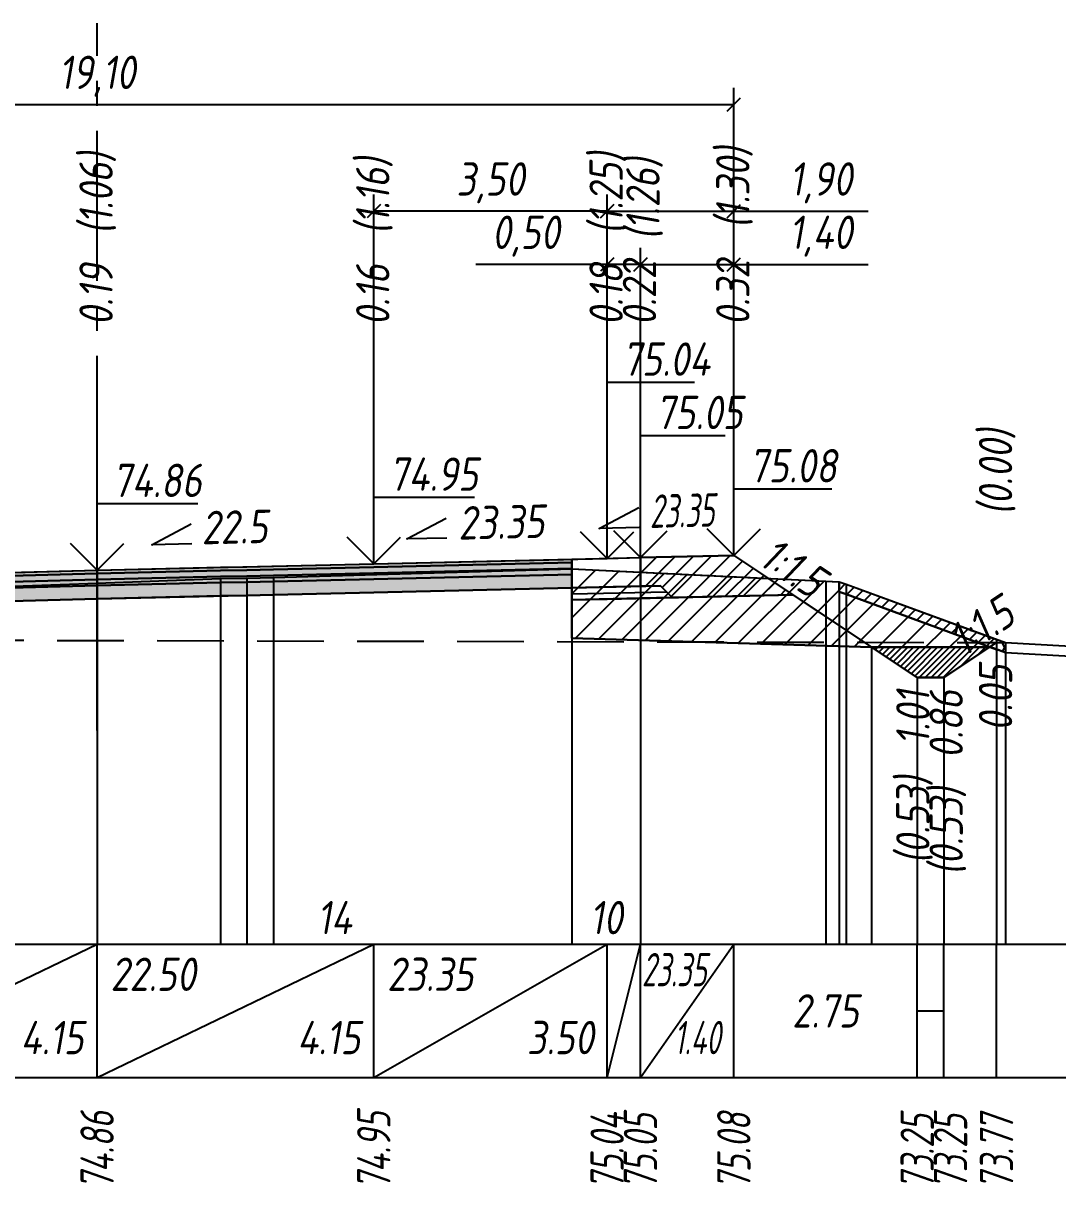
# Model space of a CAD drawing. Extents: x -717 to 1451, y -133302 to 233.
# Drawn here: x 153.6 to 231.1, y -33133.9 to -33046.9 of the extents above; entities that cross this region are included whole.
import ezdxf
from ezdxf.enums import TextEntityAlignment as Align

# ---------------------------------------------------------------- set-up
doc = ezdxf.new("R2010")
doc.units = 0
doc.linetypes.add('осевая2', pattern=[1.125, 0.75, -0.125, 0.125, -0.125])
doc.linetypes.add('штриховая', pattern=[0.75, 0.5, -0.25])
for name, color, linetype in [('Интерполированный поперечник', 2, 'Continuous'), ('Код_514', 1, 'Continuous'), ('Контур_0', 7, 'Continuous'), ('Контур_2521', 7, 'Continuous'), ('Контур_2564', 7, 'Continuous'), ('Контур_2660', 7, 'Continuous'), ('Контур_2665', 7, 'Continuous'), ('Контур_400', 7, 'Continuous'), ('Контур_508', 7, 'Continuous'), ('Контур_512', 7, 'Continuous'), ('Контур_513', 7, 'Continuous'), ('Контур_818', 7, 'Continuous'), ('Красный поперечник', 1, 'Continuous'), ('Объём_2501', 7, 'Continuous'), ('Объём_2564', 7, 'Continuous'), ('Объём_2650', 7, 'Continuous'), ('Объём_2660', 7, 'Continuous'), ('Объём_2661', 7, 'Continuous'), ('Объём_2662', 7, 'Continuous'), ('Объём_2663', 7, 'Continuous'), ('Объём_2664', 7, 'Continuous'), ('Объём_2665', 7, 'Continuous'), ('Объём_2666', 7, 'Continuous'), ('Объём_2667', 7, 'Continuous'), ('Объём_2668', 7, 'Continuous'), ('Объём_2669', 7, 'Continuous'), ('Объём_2675', 7, 'Continuous'), ('Объём_2753', 7, 'Continuous'), ('Ось', 1, 'осевая2'), ('Откосы', 7, 'Continuous'), ('Отметки покрытия', 7, 'Continuous'), ('Рабочие отметки', 7, 'Continuous'), ('Рабочие отметки доп.', 7, 'Continuous'), ('Слои выравнивания', 7, 'Continuous'), ('Таблица', 7, 'Continuous'), ('Уклоны проезжей части', 7, 'Continuous'), ('Черный поперечник', 3, 'Continuous')]:
    doc.layers.add(name, color=color, linetype=linetype)
for name, color, linetype, true_color in [('Контур_2540', 2, 'Continuous', 0xffff00), ('Контур_2560', 2, 'Continuous', 0xffff00), ('Контур_2561', 7, 'Continuous', 0xff8040), ('Контур_2562', 3, 'Continuous', 0x00ff00), ('Контур_2563', 7, 'Continuous', 0xff8000), ('Контур_2570', 7, 'Continuous', 0x80ff00), ('Контур_2725', 7, 'Continuous', 0x323232), ('Контур_2736', 4, 'Continuous', 0x00ffff), ('Контур_2737', 4, 'Continuous', 0x00ffff), ('Контур_2738', 4, 'Continuous', 0x00ffff), ('Контур_2739', 4, 'Continuous', 0x00ffff), ('Контур_2741', 4, 'Continuous', 0x00ffff), ('Контур_2742', 4, 'Continuous', 0x00ffff), ('Контур_2743', 4, 'Continuous', 0x00ffff), ('Контур_2744', 7, 'Continuous', 0xa4ffff), ('Контур_2745', 7, 'Continuous', 0xa4ffff), ('Контур_2747', 4, 'Continuous', 0x00ffff), ('Контур_2748', 4, 'Continuous', 0x00ffff), ('Контур_2749', 4, 'Continuous', 0x00ffff), ('Контур_2750', 4, 'Continuous', 0x00ffff), ('Контур_2751', 4, 'Continuous', 0x00ffff), ('Контур_2752', 4, 'Continuous', 0x00ffff), ('Контур_2760', 7, 'Continuous', 0x323232), ('Контур_2761', 7, 'Continuous', 0x323232), ('Контур_2762', 7, 'Continuous', 0x323232), ('Контур_2763', 7, 'Continuous', 0x323232), ('Контур_402', 7, 'Continuous', 0xff6464), ('Контур_703', 4, 'Continuous', 0x00ffff), ('Контур_705', 4, 'Continuous', 0x00ffff), ('Контур_707', 4, 'Continuous', 0x00ffff), ('Контур_720', 131, 'Continuous', 0xaaffff), ('Объём_2500', 7, 'Continuous', 0xc0c0c0), ('Объём_2520', 7, 'Continuous', 0x80ffff), ('Объём_2540', 2, 'Continuous', 0xffff00), ('Объём_2560', 2, 'Continuous', 0xffff00), ('Объём_2561', 7, 'Continuous', 0xff8040), ('Объём_2562', 3, 'Continuous', 0x00ff00), ('Объём_2563', 7, 'Continuous', 0xff8000), ('Объём_2570', 7, 'Continuous', 0x80ff00), ('Объём_2600', 7, 'Continuous', 0x808000), ('Объём_2620', 2, 'Continuous', 0xffff00), ('Объём_2746', 2, 'Continuous', 0xffff00)]:
    doc.layers.add(name, color=color, linetype=linetype, true_color=true_color)
doc.styles.get("Standard").update_dxf_attribs({"font": 'txt', "height": 2.5})
doc.styles.add('М', font='romand.shx', dxfattribs={"width": 0.8, "oblique": 10, "height": 2.5})
doc.dimstyles.new('ISO-25', dxfattribs={"dimtxt": 2.5, "dimasz": 2.5, "dimexe": 1.25, "dimexo": 0.625, "dimtad": 1, "dimtxsty": 'Standard', "dimcen": 2.5, "dimadec": 0, "dimazin": 0, "dimtfac": 1, "dimtmove": 0, "dimatfit": 3, "dimfxl": 1, "dimarcsym": 0})

# ---------------------------------------------------------------- blocks, each defined once
blk = doc.blocks.new('_Oblique')
at = {"color": 0, "linetype": 'ByBlock', "lineweight": -2}
blk.add_line((-0.5, -0.5), (0.5, 0.5), dxfattribs=at)
blk = doc.blocks.new('*D761')
at = {"color": 0, "lineweight": -2, "transparency": 16777216}
for p, q in [((199.849, -33086.433), (199.849, -33063.742)), ((206.849, -33086.27), (206.849, -33063.742)), ((199.849, -33064.992), (206.849, -33064.992)), ((206.849, -33064.992), (216.917, -33064.992))]:
    blk.add_line(p, q, dxfattribs=at)
at = {"layer": 'Defpoints', "color": 0, "transparency": 16777216}
for p in [(206.849, -33064.992), (206.849, -33086.895), (199.849, -33087.058)]:
    blk.add_point(p, dxfattribs=at)
at = {"color": 0, "lineweight": -2, "transparency": 16777216, "rotation": 180}
blk.add_blockref('_Oblique', (199.849, -33064.992), dxfattribs=at)
at = {"color": 0, "lineweight": -2, "transparency": 16777216}
blk.add_blockref('_Oblique', (206.849, -33064.992), dxfattribs=at)
at = {"color": 0, "transparency": 16777216, "insert": (213.377, -33062.879), "char_height": 2.5, "width": 8.75, "attachment_point": 5, "style": 'М'}
blk.add_mtext('1,40', dxfattribs=at)
blk = doc.blocks.new('*D763')
at = {"color": 0, "lineweight": -2, "transparency": 16777216}
for p, q in [((197.349, -33086.492), (197.349, -33063.742)), ((199.849, -33086.433), (199.849, -33063.742)), ((197.349, -33064.992), (187.489, -33064.992)), ((199.849, -33064.992), (197.349, -33064.992))]:
    blk.add_line(p, q, dxfattribs=at)
at = {"layer": 'Defpoints', "color": 0, "transparency": 16777216}
for p in [(199.849, -33064.992), (197.349, -33087.117), (199.849, -33087.058)]:
    blk.add_point(p, dxfattribs=at)
at = {"color": 0, "lineweight": -2, "transparency": 16777216, "rotation": 180}
blk.add_blockref('_Oblique', (197.349, -33064.992), dxfattribs=at)
at = {"color": 0, "lineweight": -2, "transparency": 16777216}
blk.add_blockref('_Oblique', (199.849, -33064.992), dxfattribs=at)
at = {"color": 0, "transparency": 16777216, "insert": (191.251, -33062.879), "char_height": 2.5, "width": 9.16667, "attachment_point": 5, "style": 'М'}
blk.add_mtext('0,50', dxfattribs=at)
blk = doc.blocks.new('*D765')
at = {"color": 0, "lineweight": -2, "transparency": 16777216}
for p, q in [((179.849, -33086.9), (179.849, -33059.742)), ((197.349, -33086.492), (197.349, -33059.742)), ((197.349, -33060.992), (179.849, -33060.992))]:
    blk.add_line(p, q, dxfattribs=at)
at = {"layer": 'Defpoints', "color": 0, "transparency": 16777216}
for p in [(179.849, -33060.992), (179.849, -33087.525), (197.349, -33087.117)]:
    blk.add_point(p, dxfattribs=at)
at = {"color": 0, "lineweight": -2, "transparency": 16777216, "rotation": 180}
blk.add_blockref('_Oblique', (179.849, -33060.992), dxfattribs=at)
at = {"color": 0, "lineweight": -2, "transparency": 16777216}
blk.add_blockref('_Oblique', (197.349, -33060.992), dxfattribs=at)
at = {"color": 0, "transparency": 16777216, "insert": (188.599, -33058.879), "char_height": 2.5, "width": 9.58333, "attachment_point": 5, "style": 'М'}
blk.add_mtext('3,50', dxfattribs=at)
blk = doc.blocks.new('*D766')
at = {"color": 0, "lineweight": -2, "transparency": 16777216}
for p, q in [((197.349, -33086.492), (197.349, -33059.742)), ((206.849, -33086.27), (206.849, -33059.742)), ((197.349, -33060.992), (206.849, -33060.992)), ((206.849, -33060.992), (216.917, -33060.992))]:
    blk.add_line(p, q, dxfattribs=at)
at = {"layer": 'Defpoints', "color": 0, "transparency": 16777216}
for p in [(197.349, -33060.992), (206.849, -33086.895), (197.349, -33087.117)]:
    blk.add_point(p, dxfattribs=at)
at = {"color": 0, "lineweight": -2, "transparency": 16777216, "rotation": 180}
blk.add_blockref('_Oblique', (197.349, -33060.992), dxfattribs=at)
at = {"color": 0, "lineweight": -2, "transparency": 16777216}
blk.add_blockref('_Oblique', (206.849, -33060.992), dxfattribs=at)
at = {"color": 0, "transparency": 16777216, "insert": (213.377, -33058.879), "char_height": 2.5, "width": 8.75, "attachment_point": 5, "style": 'М'}
blk.add_mtext('1,90', dxfattribs=at)
blk = doc.blocks.new('*D768')
at = {"color": 0, "lineweight": -2, "transparency": 16777216}
for p, q in [((111.349, -33088.794), (111.349, -33051.742)), ((206.849, -33086.27), (206.849, -33051.742)), ((111.349, -33052.992), (206.849, -33052.992))]:
    blk.add_line(p, q, dxfattribs=at)
at = {"layer": 'Defpoints', "color": 0, "transparency": 16777216}
for p in [(206.849, -33052.992), (206.849, -33086.895), (111.349, -33089.419)]:
    blk.add_point(p, dxfattribs=at)
at = {"color": 0, "lineweight": -2, "transparency": 16777216, "rotation": 180}
blk.add_blockref('_Oblique', (111.349, -33052.992), dxfattribs=at)
at = {"color": 0, "lineweight": -2, "transparency": 16777216}
blk.add_blockref('_Oblique', (206.849, -33052.992), dxfattribs=at)
at = {"color": 0, "transparency": 16777216, "insert": (159.099, -33050.879), "char_height": 2.5, "width": 10.41667, "attachment_point": 5, "style": 'М'}
blk.add_mtext('19,10', dxfattribs=at)

msp = doc.modelspace()

# ---------------------------------------------------------------- hatches: boundary and pattern name
at = {"layer": 'Объём_2563'}
h = msp.add_hatch(dxfattribs=at)
h.set_pattern_fill('ANSI31', color=256, scale=0.3)
h.paths.add_polyline_path([(202.229, -33089.99), (201.349, -33089.111), (199.849, -33089.146), (199.849, -33086.996), (206.849, -33086.833), (211.269, -33089.779)])
at = {"layer": 'Объём_2570'}
h = msp.add_hatch(dxfattribs=at)
h.set_pattern_fill('ANSI31', color=256, scale=0.2)
h.paths.add_polyline_path([(226.552, -33093.876), (215.278, -33089.744), (214.752, -33089.564), (214.752, -33088.814), (215.278, -33088.994), (226.552, -33093.126)])
at = {"layer": 'Объём_2600'}
h = msp.add_hatch(dxfattribs=at)
h.set_pattern_fill('ANSI31', color=6, scale=0.4)
h.paths.add_polyline_path([(226.017, -33093.722), (217.184, -33093.722), (194.703, -33093.048), (194.703, -33087.83), (214.752, -33088.814), (214.752, -33089.564), (215.278, -33089.744), (226.057, -33093.695)])
h = msp.add_hatch(dxfattribs=at)
h.set_pattern_fill('HONEY', color=5, scale=0.3)
h.paths.add_polyline_path([(226.552, -33093.366), (227.209, -33093.367), (227.209, -33094.117), (226.057, -33093.695)])
at = {"layer": 'Объём_2620'}
h = msp.add_hatch(dxfattribs=at)
h.set_pattern_fill('ANSI31', color=2, scale=0.1)
h.paths.add_polyline_path([(217.184, -33093.722), (226.017, -33093.722), (222.6, -33096), (220.6, -33096)])
edge = h.paths.add_edge_path(flags=17)
edge.add_line((217.184, -33093.722), (220.6, -33096))
at = {"layer": 'Слои выравнивания'}
for color, points in [(2, [(159.099, -33087.93), (168.357, -33087.722), (170.336, -33087.677), (172.33, -33087.632), (179.849, -33087.463), (194.703, -33087.116), (194.703, -33087.366), (179.849, -33087.713), (172.33, -33087.882), (170.336, -33087.927), (168.357, -33087.972), (159.099, -33088.18)]), (3, [(159.099, -33088.18), (168.357, -33087.972), (170.336, -33087.927), (172.33, -33087.882), (179.849, -33087.713), (194.703, -33087.366), (194.703, -33087.816), (179.849, -33088.163), (172.33, -33088.332), (170.336, -33088.377), (168.357, -33088.422), (159.099, -33088.63)]), (4, [(159.099, -33088.63), (168.357, -33088.422), (170.336, -33088.377), (172.33, -33088.332), (179.849, -33088.163), (194.703, -33087.816), (194.703, -33088.266), (179.849, -33088.613), (172.33, -33088.782), (170.336, -33088.827), (168.357, -33088.872), (159.099, -33089.08)]), (2, [(145.209, -33088.314), (159.099, -33087.93), (159.099, -33088.18), (145.209, -33088.564)]), (3, [(145.209, -33088.564), (159.099, -33088.18), (159.099, -33088.63), (145.209, -33089.014)]), (4, [(145.209, -33089.014), (159.099, -33088.63), (159.099, -33089.08), (145.209, -33089.464)]), (5, [(159.099, -33089.08), (168.357, -33088.872), (170.336, -33088.827), (172.33, -33088.782), (179.849, -33088.613), (194.703, -33088.266), (194.703, -33089.266), (179.849, -33089.613), (172.33, -33089.782), (170.336, -33089.827), (168.357, -33089.872), (159.099, -33090.08)]), (5, [(145.209, -33089.464), (159.099, -33089.08), (159.099, -33090.08), (145.209, -33090.464)])]:
    msp.add_hatch(color=color, dxfattribs=at).paths.add_polyline_path(points)

# ---------------------------------------------------------------- linework, layer by layer
at = {"layer": 'Интерполированный поперечник', "linetype": 'штриховая', "ltscale": 10, "flags": 128}
msp.add_lwpolyline([(111.102, -33093.102), (227.209, -33093.367)], dxfattribs=at)
at = {"layer": 'Код_514'}
for p, q in [((138.349, -33126), (159.099, -33116)), ((159.099, -33126), (159.099, -33116)), ((159.099, -33126), (179.849, -33116)), ((179.849, -33126), (179.849, -33116)), ((179.849, -33126), (197.349, -33116)), ((197.349, -33126), (197.349, -33116)), ((197.349, -33126), (199.849, -33116)), ((199.849, -33126), (199.849, -33116)), ((199.849, -33126), (206.849, -33116)), ((206.849, -33126), (206.849, -33116)), ((220.6, -33126), (220.6, -33116)), ((222.6, -33126), (222.6, -33116)), ((226.552, -33126), (226.552, -33116)), ((220.6, -33121), (222.6, -33121))]:
    msp.add_line(p, q, dxfattribs=at)
at = {"layer": 'Контур_0', "flags": 128}
for points in [[(194.703, -33087.116), (199.849, -33086.996), (199.849, -33089.146), (194.703, -33089.266), (194.703, -33087.116), (194.703, -33087.116)], [(206.849, -33086.833), (216.615, -33093.343), (216.615, -33093.343), (216.615, -33093.343), (216.615, -33093.343), (216.615, -33093.343), (216.615, -33093.343), (216.615, -33093.343), (216.615, -33093.343), (216.615, -33093.343), (216.615, -33093.343), (216.615, -33093.343), (216.615, -33093.343), (216.615, -33093.343), (216.615, -33093.343), (220.6, -33096)], [(206.849, -33086.833), (216.615, -33093.343), (216.615, -33093.343), (216.615, -33093.343), (216.615, -33093.343), (216.615, -33093.343), (216.615, -33093.343), (216.615, -33093.343), (216.615, -33093.343), (216.615, -33093.343), (216.615, -33093.343), (216.615, -33093.343), (216.615, -33093.343), (216.615, -33093.343), (216.615, -33093.343), (220.6, -33096), (222.6, -33096), (226.552, -33093.366), (226.552, -33093.366), (226.552, -33093.366), (226.552, -33093.366), (226.552, -33093.366), (226.552, -33093.366), (226.552, -33093.366), (226.552, -33093.366), (226.552, -33093.366), (226.552, -33093.366), (226.552, -33093.366), (226.552, -33093.366), (226.552, -33093.366)], [(199.849, -33090.046), (194.703, -33090.166), (194.703, -33089.266), (201.349, -33089.111), (202.229, -33089.99), (199.849, -33090.046), (199.849, -33090.046)], [(199.849, -33089.146), (201.349, -33089.111), (202.229, -33089.99), (211.269, -33089.779)]]:
    msp.add_lwpolyline(points, dxfattribs=at)
at = {"layer": 'Контур_2521', "color": 250, "flags": 128}
msp.add_lwpolyline([(194.703, -33089.716), (201.789, -33089.551)], dxfattribs=at)
at = {"layer": 'Контур_2540', "flags": 128}
msp.add_lwpolyline([(197.349, -33090.104), (211.269, -33089.779), (217.184, -33093.722), (194.703, -33093.048), (194.703, -33090.166), (197.349, -33090.104), (197.349, -33090.104)], dxfattribs=at)
at = {"layer": 'Контур_2560', "flags": 128}
msp.add_lwpolyline([(199.849, -33086.996), (206.849, -33086.833), (206.849, -33086.833), (206.849, -33086.833)], dxfattribs=at)
at = {"layer": 'Контур_2561', "flags": 128}
msp.add_lwpolyline([(199.849, -33086.996), (199.849, -33086.996), (206.849, -33086.833), (206.849, -33086.833), (199.849, -33086.996)], dxfattribs=at)
at = {"layer": 'Контур_2562', "flags": 128}
msp.add_lwpolyline([(206.849, -33086.833), (206.849, -33086.833), (206.849, -33086.833), (206.849, -33086.833), (206.849, -33086.833)], dxfattribs=at)
at = {"layer": 'Контур_2563', "flags": 128}
msp.add_lwpolyline([(202.229, -33089.99), (201.349, -33089.111), (199.849, -33089.146), (199.849, -33086.996), (206.849, -33086.833), (211.269, -33089.779), (202.229, -33089.99), (202.229, -33089.99)], dxfattribs=at)
at = {"layer": 'Контур_2564', "flags": 128}
msp.add_lwpolyline([(199.849, -33086.996), (206.849, -33086.833)], dxfattribs=at)
at = {"layer": 'Контур_2570', "flags": 128}
msp.add_lwpolyline([(80, -33095.476), (89.802, -33095.391), (96.649, -33095.006), (111.102, -33093.852), (111.102, -33093.852), (120.95, -33091.401), (121.831, -33091.246), (121.831, -33090.496), (142.441, -33089.514), (145.209, -33089.399), (159.099, -33088.899), (168.357, -33088.567), (170.336, -33088.533), (172.33, -33088.49), (194.703, -33087.83), (213.747, -33088.767), (214.752, -33088.814), (214.752, -33089.564), (215.278, -33089.744), (227.209, -33094.117), (227.209, -33094.117), (245.469, -33095.144), (251.552, -33095.193)], dxfattribs=at)
at = {"layer": 'Контур_2660', "flags": 128}
msp.add_lwpolyline([(194.703, -33093.048), (217.184, -33093.722)], dxfattribs=at)
at = {"layer": 'Контур_2665', "flags": 128}
msp.add_lwpolyline([(206.849, -33086.833), (206.849, -33086.833)], dxfattribs=at)
at = {"layer": 'Контур_2725', "flags": 128}
msp.add_lwpolyline([(145.209, -33090.464), (159.099, -33090.08), (168.357, -33089.872), (170.336, -33089.827), (172.33, -33089.782), (179.849, -33089.613), (194.703, -33089.266)], dxfattribs=at)
at = {"layer": 'Контур_2736', "flags": 128}
for points in [[(206.849, -33086.833), (216.615, -33093.343)], [(216.615, -33093.343), (220.6, -33096)]]:
    msp.add_lwpolyline(points, dxfattribs=at)
at = {"layer": 'Контур_2737', "flags": 128}
msp.add_lwpolyline([(216.615, -33093.343), (216.615, -33093.343)], dxfattribs=at)
at = {"layer": 'Контур_2738', "flags": 128}
msp.add_lwpolyline([(216.615, -33093.343), (216.615, -33093.343)], dxfattribs=at)
at = {"layer": 'Контур_2739', "flags": 128}
msp.add_lwpolyline([(216.615, -33093.343), (216.615, -33093.343)], dxfattribs=at)
at = {"layer": 'Контур_2741', "flags": 128}
msp.add_lwpolyline([(226.552, -33093.366), (226.552, -33093.366)], dxfattribs=at)
at = {"layer": 'Контур_2742', "flags": 128}
msp.add_lwpolyline([(226.552, -33093.366), (226.552, -33093.366)], dxfattribs=at)
at = {"layer": 'Контур_2743', "flags": 128}
msp.add_lwpolyline([(226.552, -33093.366), (226.552, -33093.366)], dxfattribs=at)
at = {"layer": 'Контур_2744', "flags": 128}
msp.add_lwpolyline([(226.552, -33093.366), (226.552, -33093.366)], dxfattribs=at)
msp.add_lwpolyline([(226.552, -33093.366), (226.552, -33093.366)], dxfattribs=at)
msp.add_lwpolyline([(226.552, -33093.366), (226.552, -33093.366)], dxfattribs=at)
msp.add_lwpolyline([(226.552, -33093.366), (226.552, -33093.366)], dxfattribs=at)
msp.add_lwpolyline([(226.552, -33093.366), (226.552, -33093.366)], dxfattribs=at)
msp.add_lwpolyline([(226.552, -33093.366), (226.552, -33093.366)], dxfattribs=at)
at = {"layer": 'Контур_2745', "flags": 128}
msp.add_lwpolyline([(216.615, -33093.343), (216.615, -33093.343)], dxfattribs=at)
msp.add_lwpolyline([(216.615, -33093.343), (216.615, -33093.343)], dxfattribs=at)
msp.add_lwpolyline([(216.615, -33093.343), (216.615, -33093.343)], dxfattribs=at)
msp.add_lwpolyline([(216.615, -33093.343), (216.615, -33093.343)], dxfattribs=at)
msp.add_lwpolyline([(216.615, -33093.343), (216.615, -33093.343)], dxfattribs=at)
msp.add_lwpolyline([(216.615, -33093.343), (216.615, -33093.343)], dxfattribs=at)
at = {"layer": 'Контур_2747', "flags": 128}
msp.add_lwpolyline([(216.615, -33093.343), (216.615, -33093.343)], dxfattribs=at)
at = {"layer": 'Контур_2748', "flags": 128}
msp.add_lwpolyline([(216.615, -33093.343), (216.615, -33093.343)], dxfattribs=at)
at = {"layer": 'Контур_2749', "flags": 128}
msp.add_lwpolyline([(216.615, -33093.343), (216.615, -33093.343)], dxfattribs=at)
at = {"layer": 'Контур_2750', "flags": 128}
msp.add_lwpolyline([(226.552, -33093.366), (226.552, -33093.366)], dxfattribs=at)
at = {"layer": 'Контур_2751', "flags": 128}
msp.add_lwpolyline([(226.552, -33093.366), (226.552, -33093.366)], dxfattribs=at)
at = {"layer": 'Контур_2752', "flags": 128}
msp.add_lwpolyline([(226.552, -33093.366), (226.552, -33093.366)], dxfattribs=at)
at = {"layer": 'Контур_2760', "flags": 128}
msp.add_lwpolyline([(145.209, -33088.314), (159.099, -33087.93), (168.357, -33087.722), (170.336, -33087.677), (172.33, -33087.632), (179.849, -33087.463), (194.703, -33087.116)], dxfattribs=at)
at = {"layer": 'Контур_2761', "flags": 128}
msp.add_lwpolyline([(145.209, -33088.564), (159.099, -33088.18), (168.357, -33087.972), (170.336, -33087.927), (172.33, -33087.882), (179.849, -33087.713), (194.703, -33087.366)], dxfattribs=at)
at = {"layer": 'Контур_2762', "flags": 128}
msp.add_lwpolyline([(145.209, -33089.014), (159.099, -33088.63), (168.357, -33088.422), (170.336, -33088.377), (172.33, -33088.332), (179.849, -33088.163), (194.703, -33087.816)], dxfattribs=at)
at = {"layer": 'Контур_2763', "flags": 128}
msp.add_lwpolyline([(145.209, -33089.464), (159.099, -33089.08), (168.357, -33088.872), (170.336, -33088.827), (172.33, -33088.782), (179.849, -33088.613), (194.703, -33088.266)], dxfattribs=at)
at = {"layer": 'Контур_400', "flags": 128}
for points in [[(159.099, -33087.93), (179.849, -33087.463), (197.349, -33087.054), (197.349, -33087.054), (197.349, -33087.054), (197.349, -33087.054), (197.349, -33087.054), (197.349, -33087.054), (199.849, -33086.996)], [(118.349, -33089.077), (120.849, -33089.005), (120.849, -33089.005), (120.849, -33089.005), (120.849, -33089.005), (120.849, -33089.005), (120.849, -33089.005), (138.349, -33088.503), (159.099, -33087.93)]]:
    msp.add_lwpolyline(points, dxfattribs=at)
at = {"layer": 'Контур_402', "flags": 128}
msp.add_lwpolyline([(105, -33093.603), (145.209, -33092.397), (145.209, -33090.464), (159.099, -33090.08), (179.849, -33089.613), (194.703, -33089.266), (194.703, -33093.048), (217.184, -33093.722)], dxfattribs=at)
at = {"layer": 'Контур_508', "flags": 128}
msp.add_lwpolyline([(104, -33095.616), (105, -33094.87), (105, -33093.603), (145.209, -33092.397), (145.209, -33090.464), (159.099, -33090.08), (179.849, -33089.613), (194.703, -33089.266), (194.703, -33093.048), (217.184, -33093.722), (220.6, -33096), (222.6, -33096), (226.552, -33093.366)], dxfattribs=at)
at = {"layer": 'Контур_512', "flags": 128}
msp.add_lwpolyline([(194.703, -33093.048), (217.184, -33093.722), (220.6, -33096), (222.6, -33096), (226.552, -33093.366)], dxfattribs=at)
at = {"layer": 'Контур_513', "flags": 128}
msp.add_lwpolyline([(104, -33095.616), (105, -33094.87), (105, -33093.603), (145.209, -33092.397), (145.209, -33090.464), (159.099, -33090.08), (179.849, -33089.613), (194.703, -33089.266), (194.703, -33093.048), (217.184, -33093.722), (220.6, -33096), (222.6, -33096), (226.552, -33093.366)], dxfattribs=at)
at = {"layer": 'Контур_703', "flags": 128}
msp.add_lwpolyline([(206.849, -33086.833), (216.615, -33093.343)], dxfattribs=at)
at = {"layer": 'Контур_705', "flags": 128}
msp.add_lwpolyline([(216.615, -33093.343), (216.615, -33093.343)], dxfattribs=at)
at = {"layer": 'Контур_707', "flags": 128}
msp.add_lwpolyline([(222.6, -33096), (226.552, -33093.366)], dxfattribs=at)
at = {"layer": 'Контур_720', "flags": 128}
msp.add_lwpolyline([(220.6, -33096), (222.6, -33096)], dxfattribs=at)
at = {"layer": 'Контур_818', "flags": 128}
msp.add_lwpolyline([(105, -33094.339), (111.102, -33093.852), (111.102, -33093.852), (120.95, -33091.401), (121.831, -33091.246), (121.831, -33090.496), (142.441, -33089.514), (145.209, -33089.399), (159.099, -33088.899), (168.357, -33088.567), (170.336, -33088.533), (172.33, -33088.49), (194.703, -33087.83), (213.747, -33088.767), (214.752, -33088.814), (214.752, -33089.564), (215.278, -33089.744), (226.552, -33093.876)], dxfattribs=at)
at = {"layer": 'Красный поперечник'}
for p, q in [((197.349, -33087.054), (199.849, -33086.996)), ((199.849, -33086.996), (206.849, -33086.833)), ((206.849, -33086.833), (220.6, -33096)), ((159.099, -33087.93), (179.849, -33087.463)), ((179.849, -33087.463), (197.349, -33087.054)), ((138.349, -33088.503), (159.099, -33087.93)), ((194.703, -33093.048), (194.703, -33116)), ((217.184, -33093.722), (217.184, -33116)), ((222.6, -33096), (226.552, -33093.366)), ((226.552, -33093.366), (226.552, -33116)), ((220.6, -33096), (220.6, -33116)), ((220.6, -33096), (222.6, -33096)), ((222.6, -33096), (222.6, -33116))]:
    msp.add_line(p, q, dxfattribs=at)
at = {"layer": 'Объём_2500', "flags": 128}
msp.add_lwpolyline([(194.703, -33087.116), (199.849, -33086.996), (199.849, -33089.146), (194.703, -33089.266), (194.703, -33087.116), (194.703, -33087.116)], dxfattribs=at)
at = {"layer": 'Объём_2501', "flags": 128}
for points in [[(159.099, -33087.93), (179.849, -33087.463), (197.349, -33087.054), (197.349, -33087.054), (197.349, -33087.054), (197.349, -33087.054), (197.349, -33087.054), (197.349, -33087.054), (199.849, -33086.996)], [(118.349, -33089.077), (120.849, -33089.005), (120.849, -33089.005), (120.849, -33089.005), (120.849, -33089.005), (120.849, -33089.005), (120.849, -33089.005), (138.349, -33088.503), (159.099, -33087.93)]]:
    msp.add_lwpolyline(points, dxfattribs=at)
at = {"layer": 'Объём_2520', "color": 250, "flags": 128}
msp.add_lwpolyline([(199.849, -33090.046), (194.703, -33090.166), (194.703, -33089.266), (201.349, -33089.111), (202.229, -33089.99), (199.849, -33090.046), (199.849, -33090.046)], dxfattribs=at)
at = {"layer": 'Объём_2540', "flags": 128}
msp.add_lwpolyline([(197.349, -33090.104), (211.269, -33089.779), (217.184, -33093.722), (194.703, -33093.048), (194.703, -33090.166), (197.349, -33090.104), (197.349, -33090.104)], dxfattribs=at)
at = {"layer": 'Объём_2560', "flags": 128}
msp.add_lwpolyline([(199.849, -33086.996), (206.849, -33086.833), (206.849, -33086.833), (206.849, -33086.833)], dxfattribs=at)
at = {"layer": 'Объём_2561', "flags": 128}
msp.add_lwpolyline([(199.849, -33086.996), (199.849, -33086.996), (206.849, -33086.833), (206.849, -33086.833), (199.849, -33086.996)], dxfattribs=at)
at = {"layer": 'Объём_2562', "flags": 128}
msp.add_lwpolyline([(206.849, -33086.833), (206.849, -33086.833), (206.849, -33086.833), (206.849, -33086.833), (206.849, -33086.833)], dxfattribs=at)
at = {"layer": 'Объём_2563', "color": 250, "flags": 128}
msp.add_lwpolyline([(202.229, -33089.99), (201.349, -33089.111), (199.849, -33089.146), (199.849, -33086.996), (206.849, -33086.833), (211.269, -33089.779), (202.229, -33089.99), (202.229, -33089.99)], dxfattribs=at)
at = {"layer": 'Объём_2564', "flags": 128}
msp.add_lwpolyline([(199.849, -33086.996), (206.849, -33086.833)], dxfattribs=at)
at = {"layer": 'Объём_2570', "flags": 128}
msp.add_lwpolyline([(226.552, -33093.876), (215.278, -33089.744), (214.752, -33089.564), (214.752, -33088.814), (215.278, -33088.994), (226.552, -33093.126), (226.552, -33093.876), (226.552, -33093.876)], dxfattribs=at)
at = {"layer": 'Объём_2600', "color": 5, "flags": 128}
msp.add_lwpolyline([(226.552, -33093.366), (227.209, -33093.367), (227.209, -33094.117), (226.057, -33093.695), (226.552, -33093.366), (226.552, -33093.366)], dxfattribs=at)
at = {"layer": 'Объём_2620', "flags": 128}
msp.add_lwpolyline([(217.184, -33093.722), (226.017, -33093.722), (222.6, -33096), (220.6, -33096), (217.184, -33093.722), (217.184, -33093.722)], dxfattribs=at)
at = {"layer": 'Объём_2650', "color": 6, "flags": 128}
msp.add_lwpolyline([(226.017, -33093.722), (217.184, -33093.722), (194.703, -33093.048), (194.703, -33087.83), (214.752, -33088.814), (214.752, -33089.564), (215.278, -33089.744), (226.057, -33093.695), (226.017, -33093.722), (226.017, -33093.722)], dxfattribs=at)
at = {"layer": 'Объём_2660', "flags": 128}
msp.add_lwpolyline([(194.703, -33093.048), (217.184, -33093.722)], dxfattribs=at)
at = {"layer": 'Объём_2661', "flags": 128}
msp.add_lwpolyline([(206.849, -33086.833), (216.615, -33093.343), (217.184, -33093.722)], dxfattribs=at)
at = {"layer": 'Объём_2662', "flags": 128}
msp.add_lwpolyline([(226.017, -33093.722), (226.552, -33093.366)], dxfattribs=at)
at = {"layer": 'Объём_2663', "flags": 128}
for points in [[(217.184, -33093.722), (220.6, -33096)], [(222.6, -33096), (226.017, -33093.722)]]:
    msp.add_lwpolyline(points, dxfattribs=at)
at = {"layer": 'Объём_2664', "flags": 128}
msp.add_lwpolyline([(220.6, -33096), (222.6, -33096)], dxfattribs=at)
at = {"layer": 'Объём_2665', "flags": 128}
msp.add_lwpolyline([(206.849, -33086.833), (206.849, -33086.833)], dxfattribs=at)
at = {"layer": 'Объём_2666', "flags": 128}
for points in [[(206.849, -33086.833), (216.615, -33093.343)], [(216.615, -33093.343), (217.184, -33093.722)]]:
    msp.add_lwpolyline(points, dxfattribs=at)
at = {"layer": 'Объём_2667', "flags": 128}
for points in [[(216.615, -33093.343), (216.615, -33093.343)], [(226.552, -33093.366), (226.552, -33093.366)]]:
    msp.add_lwpolyline(points, dxfattribs=at)
at = {"layer": 'Объём_2668', "flags": 128}
for points in [[(216.615, -33093.343), (216.615, -33093.343)], [(226.552, -33093.366), (226.552, -33093.366)]]:
    msp.add_lwpolyline(points, dxfattribs=at)
at = {"layer": 'Объём_2669', "flags": 128}
for points in [[(216.615, -33093.343), (216.615, -33093.343)], [(226.552, -33093.366), (226.552, -33093.366)]]:
    msp.add_lwpolyline(points, dxfattribs=at)
at = {"layer": 'Объём_2675', "flags": 128}
for points in [[(216.615, -33093.343), (216.615, -33093.343)], [(216.615, -33093.343), (216.615, -33093.343)], [(216.615, -33093.343), (216.615, -33093.343)], [(216.615, -33093.343), (216.615, -33093.343)], [(216.615, -33093.343), (216.615, -33093.343)], [(216.615, -33093.343), (216.615, -33093.343)], [(226.552, -33093.366), (226.552, -33093.366)], [(226.552, -33093.366), (226.552, -33093.366)], [(226.552, -33093.366), (226.552, -33093.366)], [(226.552, -33093.366), (226.552, -33093.366)], [(226.552, -33093.366), (226.552, -33093.366)], [(226.552, -33093.366), (226.552, -33093.366)]]:
    msp.add_lwpolyline(points, dxfattribs=at)
at = {"layer": 'Объём_2746', "flags": 128}
msp.add_lwpolyline([(217.184, -33093.722), (194.703, -33093.048), (194.703, -33087.83), (209.432, -33088.555), (217.184, -33093.722), (217.184, -33093.722)], dxfattribs=at)
at = {"layer": 'Объём_2753', "flags": 128}
msp.add_lwpolyline([(194.703, -33087.116), (194.703, -33087.116)], dxfattribs=at)
at = {"layer": 'Ось', "ltscale": 15}
msp.add_line((159.099, -33099.971), (159.099, -33046.901), dxfattribs=at)
at = {"layer": 'Откосы', "color": 1, "flags": 128}
for points in [[(199.755, -33084.733), (196.756, -33084.803), (199.72, -33083.233)], [(185.32, -33085.524), (182.321, -33085.594), (185.285, -33084.025)], [(166.196, -33085.959), (163.197, -33086.027), (166.162, -33084.46)]]:
    msp.add_lwpolyline(points, dxfattribs=at)
at = {"layer": 'Отметки покрытия', "color": 1}
for p, q in [((197.349, -33087.054), (197.349, -33073.833)), ((197.349, -33073.833), (203.899, -33073.833)), ((199.849, -33086.996), (199.849, -33077.833)), ((199.849, -33077.833), (206.199, -33077.833)), ((179.849, -33087.463), (179.849, -33082.463)), ((179.849, -33082.463), (187.399, -33082.463)), ((206.849, -33086.833), (206.849, -33081.833)), ((206.849, -33081.833), (214.199, -33081.833)), ((159.099, -33087.93), (159.099, -33082.93)), ((159.099, -33082.93), (166.649, -33082.93)), ((197.349, -33087.054), (195.349, -33085.054)), ((197.349, -33087.054), (199.349, -33085.054)), ((199.849, -33086.996), (197.849, -33084.996)), ((199.849, -33086.996), (201.849, -33084.996)), ((206.849, -33086.833), (204.849, -33084.833)), ((206.849, -33086.833), (208.849, -33084.833)), ((159.099, -33087.93), (157.099, -33085.93)), ((159.099, -33087.93), (161.099, -33085.93)), ((179.849, -33087.463), (177.849, -33085.463)), ((179.849, -33087.463), (181.849, -33085.463))]:
    msp.add_line(p, q, dxfattribs=at)
at = {"layer": 'Слои выравнивания'}
for p, q in [((199.849, -33086.996), (199.849, -33116)), ((194.703, -33087.116), (194.703, -33116)), ((159.099, -33087.93), (159.099, -33116))]:
    msp.add_line(p, q, dxfattribs=at)
at = {"layer": 'Слои выравнивания', "color": 2, "flags": 128}
for points in [[(159.099, -33087.93), (168.357, -33087.722), (170.336, -33087.677), (172.33, -33087.632), (179.849, -33087.463), (194.703, -33087.116), (194.703, -33087.366), (179.849, -33087.713), (172.33, -33087.882), (170.336, -33087.927), (168.357, -33087.972), (159.099, -33088.18)], [(145.209, -33088.314), (159.099, -33087.93), (159.099, -33088.18), (145.209, -33088.564)]]:
    msp.add_lwpolyline(points, close=True, dxfattribs=at)
at = {"layer": 'Слои выравнивания', "color": 3, "flags": 128}
for points in [[(159.099, -33088.18), (168.357, -33087.972), (170.336, -33087.927), (172.33, -33087.882), (179.849, -33087.713), (194.703, -33087.366), (194.703, -33087.816), (179.849, -33088.163), (172.33, -33088.332), (170.336, -33088.377), (168.357, -33088.422), (159.099, -33088.63)], [(145.209, -33088.564), (159.099, -33088.18), (159.099, -33088.63), (145.209, -33089.014)]]:
    msp.add_lwpolyline(points, close=True, dxfattribs=at)
at = {"layer": 'Слои выравнивания', "color": 4, "flags": 128}
for points in [[(159.099, -33088.63), (168.357, -33088.422), (170.336, -33088.377), (172.33, -33088.332), (179.849, -33088.163), (194.703, -33087.816), (194.703, -33088.266), (179.849, -33088.613), (172.33, -33088.782), (170.336, -33088.827), (168.357, -33088.872), (159.099, -33089.08)], [(145.209, -33089.014), (159.099, -33088.63), (159.099, -33089.08), (145.209, -33089.464)]]:
    msp.add_lwpolyline(points, close=True, dxfattribs=at)
at = {"layer": 'Слои выравнивания', "color": 5, "flags": 128}
for points in [[(159.099, -33089.08), (168.357, -33088.872), (170.336, -33088.827), (172.33, -33088.782), (179.849, -33088.613), (194.703, -33088.266), (194.703, -33089.266), (179.849, -33089.613), (172.33, -33089.782), (170.336, -33089.827), (168.357, -33089.872), (159.099, -33090.08)], [(145.209, -33089.464), (159.099, -33089.08), (159.099, -33090.08), (145.209, -33090.464)]]:
    msp.add_lwpolyline(points, close=True, dxfattribs=at)
at = {"layer": 'Таблица'}
for p, q in [((80, -33116), (251.552, -33116)), ((80, -33126), (251.552, -33126))]:
    msp.add_line(p, q, dxfattribs=at)
at = {"layer": 'Черный поперечник', "color": 7}
for p, q in [((194.703, -33087.83), (194.703, -33116)), ((168.357, -33088.567), (168.357, -33116)), ((170.336, -33088.533), (170.336, -33116)), ((172.33, -33088.49), (172.33, -33116)), ((159.099, -33088.899), (159.099, -33116)), ((213.747, -33088.767), (213.747, -33116)), ((214.752, -33088.814), (214.752, -33116)), ((215.278, -33088.994), (215.278, -33116)), ((227.209, -33093.367), (227.209, -33116))]:
    msp.add_line(p, q, dxfattribs=at)
at = {"layer": 'Черный поперечник', "flags": 128}
msp.add_lwpolyline([(80, -33094.726), (89.802, -33094.641), (96.649, -33094.256), (111.102, -33093.102), (120.95, -33090.651), (121.831, -33090.496), (142.441, -33089.514), (145.209, -33089.399), (159.099, -33088.899), (168.357, -33088.567), (170.336, -33088.533), (172.33, -33088.49), (194.703, -33087.83), (213.747, -33088.767), (214.752, -33088.814), (215.278, -33088.994), (227.209, -33093.367), (245.469, -33094.394), (251.552, -33094.443)], dxfattribs=at)

# ---------------------------------------------------------------- texts
at = {"layer": 'Код_514', "style": 'М', "oblique": 10}
for s, width, p in [('22.50', 0.8, (160.099, -33117)), ('23.35', 0.8, (180.849, -33117)), ('23.35', 0.6, (199.952, -33116.655))]:
    msp.add_text(s, height=2.5, dxfattribs=dict(at, width=width)).set_placement(p, align=Align.TOP_LEFT)
at = {"layer": 'Код_514', "style": 'М', "oblique": 10, "width": 0.8}
msp.add_text('2.75', height=2.5, dxfattribs=at).set_placement((213.725, -33121), align=Align.MIDDLE_CENTER)
at = {"layer": 'Код_514', "style": 'М', "oblique": 10}
for s, width, p in [('4.15', 0.8, (158.099, -33125)), ('4.15', 0.8, (178.849, -33125)), ('3.50', 0.8, (196.349, -33125)), ('1.40', 0.6, (205.849, -33125))]:
    msp.add_text(s, height=2.5, dxfattribs=dict(at, width=width)).set_placement(p, align=Align.BOTTOM_RIGHT)
at = {"layer": 'Код_514', "style": 'М', "oblique": 10, "width": 0.7}
for s, p in [('74.86', (159.099, -33134.382)), ('74.95', (179.849, -33134.382)), ('75.04', (197.349, -33134.382)), ('75.05', (199.849, -33134.382)), ('75.08', (206.849, -33134.382)), ('73.25', (220.6, -33134.382)), ('73.25', (223.1, -33134.382)), ('73.77', (226.552, -33134.382))]:
    msp.add_text(s, height=2.5, rotation=90, dxfattribs=at).set_placement(p, align=Align.MIDDLE_LEFT)
at = {"layer": 'Отметки покрытия', "color": 1, "style": 'М', "oblique": 10, "width": 0.8}
for s, p in [('75.04', (198.49, -33074.101)), ('75.05', (200.99, -33078.101)), ('75.08', (207.99, -33082.101)), ('74.86', (160.24, -33083.199)), ('74.95', (180.99, -33082.732))]:
    msp.add_text(s, height=2.5, dxfattribs=at).set_placement(p, align=Align.BOTTOM_LEFT)
at = {"layer": 'Рабочие отметки', "color": 1, "style": 'М', "oblique": 10, "width": 0.8}
for s, p in [('0.19', (159.021, -33069.583)), ('0.16', (179.771, -33069.583)), ('0.18', (197.271, -33069.583)), ('0.22', (199.771, -33069.583)), ('0.32', (206.771, -33069.583))]:
    msp.add_text(s, height=2.5, rotation=90, dxfattribs=at).set_placement(p, align=Align.MIDDLE_LEFT)
for s, p in [('0.05', (226.474, -33095.023)), ('1.01', (220.272, -33096.931)), ('0.86', (222.772, -33096.931))]:
    msp.add_text(s, height=2.5, rotation=90, dxfattribs=at).set_placement(p, align=Align.MIDDLE_RIGHT)
at = {"layer": 'Рабочие отметки доп.', "color": 1, "style": 'М', "oblique": 10, "width": 0.8}
for s, p in [('(1.06)', (159.021, -33062.733)), ('(1.25)', (197.271, -33062.733)), ('(1.30)', (206.771, -33062.283)), ('(1.16)', (179.771, -33062.733)), ('(1.26)', (200.032, -33063.152)), ('(0.00)', (226.474, -33083.797))]:
    msp.add_text(s, height=2.5, rotation=90, dxfattribs=at).set_placement(p, align=Align.MIDDLE_LEFT)
for p in [(220.272, -33103.381), (222.772, -33104.231)]:
    msp.add_text('(0.53)', height=2.5, rotation=90, dxfattribs=at).set_placement(p, align=Align.MIDDLE_RIGHT)
at = {"layer": 'Слои выравнивания', "style": 'М', "oblique": 10, "width": 0.8}
for s, p in [('14', (176.901, -33116)), ('10', (197.276, -33116))]:
    msp.add_text(s, height=2.5, dxfattribs=at).set_placement(p, align=Align.BOTTOM_CENTER)
at = {"layer": 'Уклоны проезжей части', "color": 1, "style": 'М', "oblique": 10}
for s, rotation, width, p in [('23.35', 1.33749, 0.6, (203.011, -33085.467)), ('22.5', 1.28917, 0.8, (169.452, -33086.697)), ('23.35', 1.33749, 0.8, (189.458, -33086.327)), ('1:1.5', 326.30994, 0.8, (210.204, -33089.419)), ('1:1.5', 33.69007, 0.8, (226.545, -33093.765))]:
    msp.add_text(s, height=2.5, rotation=rotation, dxfattribs=dict(at, width=width)).set_placement(p, align=Align.BOTTOM_CENTER)

# ---------------------------------------------------------------- dimensions: what is measured, and where the dimension line sits
at = {"color": 5}
dim = msp.add_linear_dim(base=(206.849, -33052.992), p1=(111.349, -33089.419), p2=(206.849, -33086.895), angle=180, dimstyle='ISO-25', override={"dimasz": 1, "dimlfac": 0.2, "dimzin": 0, "dimtxsty": 'М', "dimblk1": 'Oblique', "dimblk2": 'Oblique', "dimsah": 1}, dxfattribs=at)
dim.commit()
dim.dimension.update_dxf_attribs({"geometry": '*D768', "text_midpoint": (159.099, -33050.879)})
dim = msp.add_linear_dim(base=(179.849, -33060.992), p1=(197.349, -33087.117), p2=(179.849, -33087.525), dimstyle='ISO-25', override={"dimasz": 1, "dimlfac": 0.2, "dimzin": 0, "dimtxsty": 'М', "dimblk1": 'Oblique', "dimblk2": 'Oblique', "dimsah": 1}, dxfattribs=at)
dim.commit()
dim.dimension.update_dxf_attribs({"geometry": '*D765', "text_midpoint": (188.599, -33058.879)})
dim = msp.add_linear_dim(base=(197.349, -33060.992), p1=(206.849, -33086.895), p2=(197.349, -33087.117), dimstyle='ISO-25', override={"dimasz": 1, "dimlfac": 0.2, "dimzin": 0, "dimtxsty": 'М', "dimblk1": 'Oblique', "dimblk2": 'Oblique', "dimsah": 1}, dxfattribs=at)
dim.commit()
dim.dimension.update_dxf_attribs({"geometry": '*D766', "text_midpoint": (213.377, -33060.992), "dimtype": 160})
for base, p1, p2, picture, middle in [((199.849, -33064.992), (197.349, -33087.117), (199.849, -33087.058), '*D763', (191.251, -33064.992)), ((206.849, -33064.992), (199.849, -33087.058), (206.849, -33086.895), '*D761', (213.377, -33064.992))]:
    dim = msp.add_linear_dim(base=base, p1=p1, p2=p2, angle=180, dimstyle='ISO-25', override={"dimasz": 1, "dimlfac": 0.2, "dimzin": 0, "dimtxsty": 'М', "dimblk1": 'Oblique', "dimblk2": 'Oblique', "dimsah": 1}, dxfattribs=at)
    dim.commit()
    dim.dimension.update_dxf_attribs({"geometry": picture, "text_midpoint": middle, "dimtype": 160})

doc.saveas('drawing.dxf')
